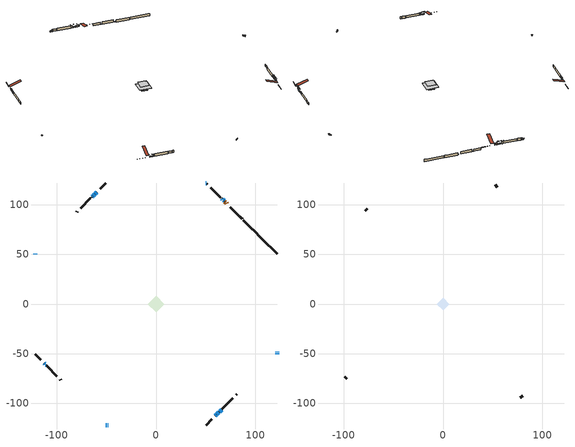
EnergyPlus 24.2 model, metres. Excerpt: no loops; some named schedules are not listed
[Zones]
conditioned space
 floor outside (Floor1 construction): -1.62,0 0,1.62 1.62,0 0,-1.62 z1.42
 floor adiabatic (AdiabaticFloorConstruction): -8.54,0 0,8.54 8.54,0 0,-8.54 z1.42
 floor foundation (Slab1 construction): -4.38,0 0,4.38 4.38,0 0,-4.38 z-1.86
 floor foundation (Slab1 construction 1): -3.55,0 0,3.55 3.55,0 0,-3.55 z-1
 floor foundation (Slab2 construction): -4.15,0 0,4.15 4.15,0 0,-4.15 z-1.86
 floor foundation (Slab2 construction 1): -3.36,0 0,3.36 3.36,0 0,-3.36 z-1
 wall outside (RimJoist1 construction): 50.46,-121.83 56.12,-116.17 / -121.83,-50.46 -116.17,-56.12 / -50.46,121.83 -56.12,116.17 / 80.3,91.99 74.64,97.65 z1.42:1.72
 wall outside (AdiabaticWallConstruction 1): 71.22,101.07 70.52,101.77 / 69.86,102.43 69.16,103.13 z1.42:3.45
 wall outside (AdiabaticWallConstruction): 68.51,103.78 68.06,104.23 / 50.46,121.83 49.84,121.83 / 121.83,-48.62 121.83,-48 z1.42:2.11; 59.54,-112.75 60.73,-111.56 z1.42:3.48; 121.83,-50.46 121.83,-49.55 / -50.46,-121.83 -49.55,-121.83 / 64.05,-108.24 65.98,-106.31 z1.42:2.43; -112.75,-59.54 -111.99,-60.3 / -48.62,-121.83 -48.08,-121.83 / -121.83,50.46 -121.83,49.92 z1.42:2.02; -111.33,-60.96 -111.12,-61.17 z1.42:1.76; 67.41,104.88 66.55,105.74 z1.42:2.34; 61.38,-110.91 63.39,-108.9 z1.42:2.94; -59.54,112.75 -61.18,111.11 z1.42:2.7; -61.83,110.46 -63.09,109.2 z1.42:3.71; -63.75,108.54 -64.29,108 z1.42:2.56
 wall outside (Wall1 construction): 66.64,-105.65 67.08,-105.21 / -110.46,-61.83 -110.03,-62.26 / -64.94,107.35 -65.38,106.91 / 65.89,106.4 65.45,106.84 z1.42:3.86
 wall outside (Wall2 construction): 67.74,-104.55 77.33,-94.96 / -109.37,-62.92 -99.77,-72.52 / -66.04,106.25 -75.64,96.65 / 64.79,107.5 55.2,117.09 z1.42:3.86
 wall outside (Wall5 construction): 80.81,-91.48 81.41,-90.88 / -96.29,-76 -95.69,-76.6 / -79.11,93.18 -79.71,92.58 / 51.72,120.57 51.12,121.17 z1.42:3.86
 wall foundation (FoundationWall1 construction): 107.64,64.65,-1.86 107.64,64.65,0.52 120.41,51.88,0.52 120.41,51.88,0.49 121.83,50.46,0.49 121.83,50.46,-1.86
 wall foundation (FoundationWall1 construction 1): 97.68,74.61,-1.86 97.68,74.61,0.52 106.05,66.24,0.52 106.05,66.24,0.49 106.98,65.31,0.49 106.98,65.31,-1.86
 wall foundation (FoundationWall2 construction): 87.72,84.57,-1 87.72,84.57,1.42 95.65,76.64,1.42 95.65,76.64,-0.9 97.02,75.27,-0.9 97.02,75.27,-1
 wall foundation (FoundationWall2 construction 1): 80.95,91.34,-1 80.95,91.34,1.42 86.16,86.13,1.42 86.16,86.13,-0.9 87.06,85.23,-0.9 87.06,85.23,-1
 window (WindowConstruction): 68.51,103.78 68.07,104.22 z1.42:2.11
 window (WindowConstruction 7): 59.54,-112.75 60.73,-111.56 z1.42:3.48
 window (WindowConstruction 8): 121.83,-50.46 121.83,-49.55 z1.42:2.43
 window (WindowConstruction 9): -50.46,-121.83 -49.55,-121.83 z1.42:2.43
 window (WindowConstruction 10): -112.75,-59.54 -111.99,-60.3 z1.42:2.02
 window (WindowConstruction 11): -48.62,-121.83 -48.09,-121.83 z1.42:2.02
 window (WindowConstruction 12): -121.83,50.46 -121.83,49.93 z1.42:2.02
 window (WindowConstruction 13): -111.33,-60.96 -111.12,-61.17 z1.42:1.75
 window (WindowConstruction 14): 67.41,104.88 66.55,105.74 z1.42:2.33
 window (WindowConstruction 1): 50.46,121.83 49.84,121.83 z1.42:2.11
 window (WindowConstruction 15): 61.38,-110.91 63.39,-108.9 z1.42:2.94
 window (WindowConstruction 2): 121.83,-48.62 121.83,-48 z1.42:2.11
 window (WindowConstruction 3): -59.54,112.75 -61.18,111.11 z1.42:2.7
 window (WindowConstruction 4): -61.83,110.46 -63.09,109.2 z1.42:3.71
 window (WindowConstruction 5): -63.75,108.54 -64.29,108 z1.42:2.56
 window (WindowConstruction 6): 64.05,-108.24 65.98,-106.31 z1.42:2.43
 door (Door): 71.22,101.07 70.52,101.77 z1.42:3.45
 door (Door 1): 69.86,102.43 69.16,103.13 z1.42:3.45
 ceiling adiabatic (AdiabaticFloorConstruction): 0,-8.54 8.54,0 0,8.54 -8.54,0 z1.42
attic - vented
 floor to conditioned space (Floor2 construction Reversed): -6.12,0 0,6.12 6.12,0 0,-6.12 z3.86
 floor to conditioned space (Floor3 construction Reversed): -5.52,0 0,5.52 5.52,0 0,-5.52 z3.86
 wall outside (Wall3 construction): 77.99,-94.3 80.15,-92.14 / -99.11,-73.18 -96.95,-75.34 / -76.29,96 -78.46,93.83 / 54.54,117.75 52.38,119.91 z1.42:3.86
 roof outside (Roof1 construction): 58.89,-113.4,3.86 50.88,-105.4,7.63 48.77,-107.51,7.63 56.78,-115.51,3.86; -113.4,-58.89,3.86 -105.4,-50.88,7.63 -107.51,-48.77,7.63 -115.51,-56.78,3.86; -58.89,113.4,3.86 -50.88,105.4,7.63 -48.77,107.51,7.63 -56.78,115.51,3.86; 71.87,100.42,3.86 63.87,92.41,7.63 65.98,90.3,7.63 73.98,98.31,3.86
shading: 67.92,104.37 68.65,103.64 68.94,103.93 68.21,104.66 z2.31; 60.87,-111.42 59.4,-112.89 59.69,-113.18 61.16,-111.71 z3.68; 121.83,-49.35 121.83,-50.66 122.24,-50.66 122.24,-49.35 z2.63; -49.35,-121.83 -50.66,-121.83 -50.66,-122.24 -49.35,-122.24 z2.63; -111.85,-60.44 -112.89,-59.4 -113.18,-59.69 -112.14,-60.73 z2.22; -47.88,-121.83 -48.82,-121.83 -48.82,-122.24 -47.88,-122.24 z2.22; -121.83,49.72 -121.83,50.66 -122.24,50.66 -122.24,49.72 z2.22; -109.32,-62.97 -113.14,-59.15 -113.43,-59.45 -109.61,-63.26 z4.3; 64.74,107.55 69.21,103.08 69.5,103.37 65.03,107.84 z4.89; 49.64,121.83 50.66,121.83 50.66,122.24 49.64,122.24 z2.31; 65.2,-107.09 59.58,-112.71 59.87,-113 65.49,-107.38 z5.5; 121.83,-47.8 121.83,-48.82 122.24,-48.82 122.24,-47.8 z2.31; -61.32,110.97 -59.4,112.89 -59.69,113.18 -61.61,111.26 z2.9; -63.23,109.06 -61.69,110.6 -61.98,110.89 -63.52,109.35 z3.91; -64.43,107.86 -63.6,108.69 -63.9,108.98 -64.72,108.15 z2.76; 66.13,-106.16 63.91,-108.38 64.2,-108.67 66.42,-106.45 z2.63
[Building]
Building 1: Terrain=Suburbs
[Site:Location]
Saskatoon Intl AP_SK: Latitude {deg}=52.17; Longitude {deg}=-106.7; Time Zone {hr}=-6; Elevation {m}=504; Keep Site Location Information=Yes
[Site:GroundTemperature:Shallow]
-3.29371, -5.9198, -6.13011, -4.88389, 0.118965, 5.09852, 9.41553, 12.1502, 12.3826, 10.1583, 5.95142, 1.12462
[Site:WaterMainsTemperature]
Calculation Method=Schedule; Temperature Schedule=mains temperature schedule
[Material] Roughness=Rough; Thermal Absorptance=0.9
Name | Thickness {m} | Conductivity {W/m-K} | Density {kg/m3} | Specific Heat {J/kg-K} | Solar Absorptance | Visible Absorptance
asphalt or fiberglass shingles | 0.00635 | 0.162714 | 1121.4 | 1465.45 | 0.84 | 0.84
ceiling loosefill ins | 0.254 | 0.0480833 | 16.02 | 1046.75 | 0.7 | 0.7
ceiling loosefill ins 1 | 0.169333 | 0.0480833 | 16.02 | 1046.75 | 0.7 | 0.7
ceiling stud and cavity | 0.1397 | 0.2774 | 65.682 | 1177.47 | 0.7 | 0.7
ceiling stud and cavity 1 | 0.1397 | 0.133116 | 65.682 | 1177.47 | 0.7 | 0.7
concrete 4.0 in. | 0.1016 | 1.803125 | 2242.8 | 837.4 | 0.7 | 0.7
concrete 8.0 in. | 0.2032 | 1.803125 | 2242.8 | 837.4 | 0.7 | 0.7
door material | 0.04445 | 0.0451087 | 512.64 | 1214.23 | 0.7 | 0.7
exterior vertical ins; exterior vertical ins 2 | 0.0727962 | 0.029427 | 32.04 | 1214.23 | 0.7 | 0.7
exterior vertical ins 1; exterior vertical ins 3 | 0.071619 | 0.029427 | 32.04 | 1214.23 | 0.7 | 0.7
floor covering | 0.0127 | 0.0433444 | 54.468 | 1339.84 | 0.6 | 0.6
floor rigid ins; rim joist rigid ins; wall rigid ins | 0.051816 | 0.029427 | 32.04 | 1214.23 | 0.7 | 0.7
floor rigid ins 1; wall rigid ins 1 | 0.512978 | 0.029427 | 32.04 | 1214.23 | 0.7 | 0.7
floor stud and cavity | 0.1397 | 0.0878408 | 92.3553 | 1139.71 | 0.7 | 0.7
floor stud and cavity 1 | 0.1397 | 1.75129 | 37.0049 | 1207.88 | 0.7 | 0.7
furniture material conditioned space 1 | 0.1524 | 0.115458 | 640.8 | 1214.23 | 0.6 | 0.6
gypsum board | 0.0127 | 0.160291 | 801 | 837.4 | 0.6 | 0.6
gypsum board 1 | 0.0127 | 0.160291 | 801 | 837.4 | 0.7 | 0.7
osb sheathing 0.5 in. | 0.0127 | 0.115458 | 512.64 | 1214.23 | 0.7 | 0.7
osb sheathing 0.75 in. | 0.01905 | 0.115458 | 512.64 | 1214.23 | 0.7 | 0.7
osb sheathing 2.0 in. | 0.0508 | 0.115458 | 512.64 | 1214.23 | 0.7 | 0.7
rim joist stud and cavity | 0.0508 | 0.0442091 | 125.044 | 1163.47 | 0.6 | 0.6
slab rigid ins | 0.0108865 | 0.029427 | 32.04 | 1214.23 | 0.7 | 0.7
slab rigid ins 1 | 0.0107772 | 0.029427 | 32.04 | 1214.23 | 0.7 | 0.7
wall stud and cavity | 0.1397 | 0.0723229 | 139.0536 | 1170.24 | 0.7 | 0.7
wall stud and cavity 1 | 0.1397 | 0.250284 | 139.0536 | 1170.24 | 0.7 | 0.7
wall stud and cavity 2 | 0.0889 | 6.1454 | 50.32683 | 1063.81 | 0.6 | 0.6
wall stud and cavity 3 | 0.1397 | 0.0808502 | 139.0536 | 1170.24 | 0.7 | 0.7
wall stud and cavity 4 | 0.0889 | 0.380278 | 52.3479 | 1209.89 | 0.7 | 0.7
wall stud and cavity 5 | 0.0889 | 0.391764 | 83.0341 | 1211.67 | 0.7 | 0.7
wood siding | 0.0254 | 0.102417 | 544.68 | 1172.36 | 0.4 | 0.4
wood siding 1 | 0.00254 | 0.102417 | 544.68 | 1172.36 | 0.4 | 0.4
wood siding 2; wood siding 3; wood siding 4 | 0.0254 | 0.102417 | 544.68 | 1172.36 | 0.7 | 0.7
[WindowMaterial:SimpleGlazingSystem]
Name | U-Factor {W/m2-K} | Solar Heat Gain Coefficient
WindowMaterial | 2.39839 | 0.53
WindowMaterial 1 | 2.2218 | 0.6
WindowMaterial 2 | 2.12868 | 0.63
WindowMaterial 3 | 2.29505 | 0.57
WindowMaterial 4 | 2.28085 | 0.57
WindowMaterial 5 | 2.14117 | 0.62
WindowMaterial 6 | 2.44949 | 0.51
WindowMaterial 7 | 3.24952 | 0.43
WindowMaterial 8 | 2.25814 | 0.58
WindowMaterial 9 | 2.282556 | 0.58
[Construction]
AdiabaticFloorConstruction: floor stud and cavity 1, floor rigid ins 1, osb sheathing 0.75 in., floor covering
AdiabaticWallConstruction: wood siding 3, wall rigid ins 1, wall stud and cavity 4, gypsum board
AdiabaticWallConstruction 1: wood siding 4, wall rigid ins 1, wall stud and cavity 4, gypsum board
Door; Door 1: door material
Floor1 construction: floor stud and cavity, floor rigid ins, osb sheathing 0.75 in., floor covering
Floor2 construction Reversed: gypsum board, ceiling stud and cavity, ceiling loosefill ins
Floor3 construction Reversed: gypsum board, ceiling stud and cavity 1, ceiling loosefill ins 1
FoundationWall1 construction; FoundationWall1 construction 1; FoundationWall2 construction; FoundationWall2 construction 1: concrete 8.0 in., gypsum board 1
furniture construction conditioned space 1: furniture material conditioned space 1
PartitionWallConstruction: gypsum board, wall stud and cavity 5, gypsum board
RimJoist1 construction: wood siding 2, rim joist rigid ins, osb sheathing 2.0 in., rim joist stud and cavity
Roof1 construction: asphalt or fiberglass shingles
Slab1 construction; Slab1 construction 1: slab rigid ins, concrete 4.0 in.
Slab2 construction; Slab2 construction 1: slab rigid ins 1, concrete 4.0 in.
Wall1 construction: wood siding, osb sheathing 0.5 in., wall stud and cavity, gypsum board
Wall2 construction: wood siding, wall rigid ins, osb sheathing 0.5 in., wall stud and cavity 1, gypsum board
Wall3 construction: wood siding 1, wall stud and cavity 2
Wall5 construction: wood siding, osb sheathing 0.5 in., wall stud and cavity 3, gypsum board
WindowConstruction; WindowConstruction 1; WindowConstruction 2: WindowMaterial
WindowConstruction 10; WindowConstruction 11; WindowConstruction 12: WindowMaterial 6
WindowConstruction 13: WindowMaterial 7
WindowConstruction 14: WindowMaterial 8
WindowConstruction 15: WindowMaterial 9
WindowConstruction 3: WindowMaterial 1
WindowConstruction 4: WindowMaterial 2
WindowConstruction 5: WindowMaterial 3
WindowConstruction 6; WindowConstruction 8; WindowConstruction 9: WindowMaterial 4
WindowConstruction 7: WindowMaterial 5
[Zone] Multiplier=1; Part of Total Floor Area=Yes
Name | Volume {m3}
attic - vented | 83.4892
conditioned space | 665.2
[Space]
Name | Zone | Volume {m3}
attic - vented 1 | attic - vented | 83.4892
conditioned space 1 | conditioned space | 665.2
[ZoneInfiltration:EffectiveLeakageArea]
infil attic - vented 1: Zone or Space=attic - vented 1; Schedule=Always On Discrete; Effective Air Leakage Area {cm2}=4659.09; Stack Coefficient=0.000431941; Wind Coefficient=1.40421e-05
[ZoneMixing]
whole house fan mix: Zone or Space=attic - vented; Schedule=Always On Continuous; Design Flow Rate Calculation Method=Flow/Zone; Design Flow Rate {m3/s}=0; Source Zone or Space=conditioned space
[SurfaceProperty:ExposedFoundationPerimeter] Exposed Perimeter Calculation Method=TotalExposedPerimeter
Name | Total Exposed Perimeter {m}
Slab1 | 20.0627
Slab1 1; Slab2 | 13.1603
Slab2 1 | 8.63266
[InternalMass] Zone or ZoneList=conditioned space; Space or SpaceList=conditioned space 1
Name | Construction | Surface Area {m2}
furniture mass conditioned space 1 | furniture construction conditioned space 1 | 108.552
partition wall mass | PartitionWallConstruction | 271.38
[Lights]
interior lighting: Zone or ZoneList or Space or SpaceList=conditioned space 1; Schedule=interior lighting schedule; Design Level Calculation Method=LightingLevel; Lighting Level {W}=343.2; Return Air Fraction=0; Fraction Radiant=0.6; Fraction Visible=0.2; Fraction Replaceable=1
[People]
occupants: Zone or ZoneList or Space or SpaceList=conditioned space 1; Number of People Schedule=occupants schedule; Number of People Calculation Method=People; Number of People=3; Fraction Radiant=0.314171; Sensible Heat Fraction=0.56303; Activity Level Schedule=occupants activity schedule; Carbon Dioxide Generation Rate {m3/s-W}=0; Enable ASHRAE 55 Comfort Warnings=No; Mean Radiant Temperature Calculation Type=EnclosureAveraged
[ElectricEquipment] Zone or ZoneList or Space or SpaceList=conditioned space 1; Design Level Calculation Method=EquipmentLevel
Name | Schedule | Design Level {W} | Fraction Latent | Fraction Radiant | Fraction Lost
clothes dryer | clothes dryer schedule | 140.772 | 0.015 | 0.081 | 0.85
clothes washer | clothes washer schedule | 32.1985 | 0.03 | 0.162 | 0.7
cooking range | cooking range schedule | 215.147 | 0.08 | 0.432 | 0.2
dishwasher | dishwasher schedule | 66.8632 | 0.3 | 0.18 | 0.4
fridge | fridge schedule | 72.9452 | 0 | 0.6 | 0
mech vent house fan | mech vent house fan schedule | 15.3 | 0 | 0 | 1
mech vent house fan cfis | mech vent house fan cfis schedule | 0 | 0 | 0 | 0
misc plug loads | misc plug loads schedule | 494.7 | 0.045 | 0.513 | 0.1
whole house fan | Always On Discrete | 0 | 0 | 0 | 1
[OtherEquipment] Zone or ZoneList or Space or SpaceList=conditioned space 1; Design Level Calculation Method=EquipmentLevel
Name | Fuel Type | Schedule | Design Level {W} | Fraction Latent | Fraction Radiant | Fraction Lost
clothes dryer 1 | Electricity | clothes dryer schedule | 0 | 0.015 | 0.081 | 0.85
cooking range 1 | Electricity | cooking range schedule | 0 | 0.08 | 0.432 | 0.2
general water use latent | None | general water use schedule | 62.594 | 1 | 0 | 0
general water use sensible | None | general water use schedule | -61.6891 | 0 | 0.6 | 0
mech vent house fan latent load | None | Always On Discrete | 0 | 1 | 0 | 0
mech vent house fan sensible load | None | Always On Discrete | 0 | 0 | 0 | 0
water heater energy adjustment1 | NaturalGas | Always On Discrete | 0.01 | 0 | 0 | 1
[ZoneInfiltration:DesignFlowRate] Zone or ZoneList or Space or SpaceList=conditioned space 1; Schedule=Always On Discrete; Design Flow Rate Calculation Method=Flow/Zone; Design Flow Rate {m3/s}=0
infil flow; natural vent flow; whole house fan flow
[Foundation:Kiva] Initial Indoor Air Temperature {C}=21; Wall Depth Below Slab {m}=0.2032; Custom Block X Position 1 {m}=0.2159; Custom Block Z Position 1 {m}=0
Name | Wall Height Above Grade {m} | Custom Block Material Name 1 | Custom Block Depth 1 {m}
Foundation Kiva 1 | 0.519989 | exterior vertical ins | 2.38
Foundation Kiva 2 | 1.42 | exterior vertical ins 1 | 2.41999
Foundation Kiva 3 | 0.519989 | exterior vertical ins 2 | 2.38
Foundation Kiva 4 | 1.42 | exterior vertical ins 3 | 2.41999
[Foundation:Kiva:Settings]
Soil Conductivity {W/m-K}=0.849921; Soil Density {kg/m3}=1842.3; Soil Specific Heat {J/kg-K}=418.7; Ground Solar Absorptivity=0.9; Ground Thermal Absorptivity=0.9; Ground Surface Roughness {m}=0.03; Far-Field Width {m}=40; Deep-Ground Boundary Condition=ZeroFlux; Deep-Ground Depth {m}=40; Minimum Cell Dimension {m}=0.2; Maximum Cell Growth Coefficient=3; Simulation Timestep=Timestep
[Exterior:Lights]
exterior lighting: Schedule=exterior lighting schedule; Design Level {W}=75.6
[Schedule:Constant]
Name | Hourly Value
Always On Continuous; mech vent house fan schedule; mech vent house fan cfis schedule; Always On Discrete | 1
occupants activity schedule | 117.228
fridge schedule | 0
[Schedule:Week:Daily]
interior lighting schedule Week Rule - Jan1-Jan27: interior lighting schedule day, interior lighting schedule day, interior lighting schedule day, interior lighting schedule day, interior lighting schedule day, interior lighting schedule day, interior lighting schedule day, interior lighting schedule default day, interior lighting schedule default day, interior lighting schedule default day, interior lighting schedule default day, interior lighting schedule default day
interior lighting schedule Week Rule - Jan28-Feb3: interior lighting schedule day, interior lighting schedule day, interior lighting schedule day, interior lighting schedule day, interior lighting schedule day 1, interior lighting schedule day 1, interior lighting schedule day 1, interior lighting schedule default day, interior lighting schedule default day, interior lighting schedule default day, interior lighting schedule default day, interior lighting schedule default day
interior lighting schedule Week Rule - Feb4-Feb24: interior lighting schedule day 1, interior lighting schedule day 1, interior lighting schedule day 1, interior lighting schedule day 1, interior lighting schedule day 1, interior lighting schedule day 1, interior lighting schedule day 1, interior lighting schedule default day, interior lighting schedule default day, interior lighting schedule default day, interior lighting schedule default day, interior lighting schedule default day
interior lighting schedule Week Rule - Feb25-Mar3: interior lighting schedule day 1, interior lighting schedule day 1, interior lighting schedule day 1, interior lighting schedule day 1, interior lighting schedule day 2, interior lighting schedule day 2, interior lighting schedule day 2, interior lighting schedule default day, interior lighting schedule default day, interior lighting schedule default day, interior lighting schedule default day, interior lighting schedule default day
interior lighting schedule Week Rule - Mar4-Mar31: interior lighting schedule day 2, interior lighting schedule day 2, interior lighting schedule day 2, interior lighting schedule day 2, interior lighting schedule day 2, interior lighting schedule day 2, interior lighting schedule day 2, interior lighting schedule default day, interior lighting schedule default day, interior lighting schedule default day, interior lighting schedule default day, interior lighting schedule default day
interior lighting schedule Week Rule - Apr1-Apr28: interior lighting schedule day 3, interior lighting schedule day 3, interior lighting schedule day 3, interior lighting schedule day 3, interior lighting schedule day 3, interior lighting schedule day 3, interior lighting schedule day 3, interior lighting schedule default day, interior lighting schedule default day, interior lighting schedule default day, interior lighting schedule default day, interior lighting schedule default day
interior lighting schedule Week Rule - Apr29-May5: interior lighting schedule day 3, interior lighting schedule day 3, interior lighting schedule day 4, interior lighting schedule day 4, interior lighting schedule day 4, interior lighting schedule day 4, interior lighting schedule day 4, interior lighting schedule default day, interior lighting schedule default day, interior lighting schedule default day, interior lighting schedule default day, interior lighting schedule default day
interior lighting schedule Week Rule - May6-May26: interior lighting schedule day 4, interior lighting schedule day 4, interior lighting schedule day 4, interior lighting schedule day 4, interior lighting schedule day 4, interior lighting schedule day 4, interior lighting schedule day 4, interior lighting schedule default day, interior lighting schedule default day, interior lighting schedule default day, interior lighting schedule default day, interior lighting schedule default day
interior lighting schedule Week Rule - May27-Jun2: interior lighting schedule day 4, interior lighting schedule day 4, interior lighting schedule day 4, interior lighting schedule day 4, interior lighting schedule day 4, interior lighting schedule day 5, interior lighting schedule day 5, interior lighting schedule default day, interior lighting schedule default day, interior lighting schedule default day, interior lighting schedule default day, interior lighting schedule default day
interior lighting schedule Week Rule - Jun3-Jun30: interior lighting schedule day 5, interior lighting schedule day 5, interior lighting schedule day 5, interior lighting schedule day 5, interior lighting schedule day 5, interior lighting schedule day 5, interior lighting schedule day 5, interior lighting schedule default day, interior lighting schedule default day, interior lighting schedule default day, interior lighting schedule default day, interior lighting schedule default day
interior lighting schedule Week Rule - Jul1-Jul28: interior lighting schedule day 6, interior lighting schedule day 6, interior lighting schedule day 6, interior lighting schedule day 6, interior lighting schedule day 6, interior lighting schedule day 6, interior lighting schedule day 6, interior lighting schedule default day, interior lighting schedule default day, interior lighting schedule default day, interior lighting schedule default day, interior lighting schedule default day
interior lighting schedule Week Rule - Jul29-Aug4: interior lighting schedule day 6, interior lighting schedule day 6, interior lighting schedule day 6, interior lighting schedule day 7, interior lighting schedule day 7, interior lighting schedule day 7, interior lighting schedule day 7, interior lighting schedule default day, interior lighting schedule default day, interior lighting schedule default day, interior lighting schedule default day, interior lighting schedule default day
interior lighting schedule Week Rule - Aug5-Aug25: interior lighting schedule day 7, interior lighting schedule day 7, interior lighting schedule day 7, interior lighting schedule day 7, interior lighting schedule day 7, interior lighting schedule day 7, interior lighting schedule day 7, interior lighting schedule default day, interior lighting schedule default day, interior lighting schedule default day, interior lighting schedule default day, interior lighting schedule default day
interior lighting schedule Week Rule - Aug26-Sep1: interior lighting schedule day 7, interior lighting schedule day 7, interior lighting schedule day 7, interior lighting schedule day 7, interior lighting schedule day 7, interior lighting schedule day 7, interior lighting schedule day 8, interior lighting schedule default day, interior lighting schedule default day, interior lighting schedule default day, interior lighting schedule default day, interior lighting schedule default day
interior lighting schedule Week Rule - Sep2-Sep29: interior lighting schedule day 8, interior lighting schedule day 8, interior lighting schedule day 8, interior lighting schedule day 8, interior lighting schedule day 8, interior lighting schedule day 8, interior lighting schedule day 8, interior lighting schedule default day, interior lighting schedule default day, interior lighting schedule default day, interior lighting schedule default day, interior lighting schedule default day
interior lighting schedule Week Rule - Sep30-Oct6: interior lighting schedule day 8, interior lighting schedule day 9, interior lighting schedule day 9, interior lighting schedule day 9, interior lighting schedule day 9, interior lighting schedule day 9, interior lighting schedule day 9, interior lighting schedule default day, interior lighting schedule default day, interior lighting schedule default day, interior lighting schedule default day, interior lighting schedule default day
interior lighting schedule Week Rule - Oct7-Oct27: interior lighting schedule day 9, interior lighting schedule day 9, interior lighting schedule day 9, interior lighting schedule day 9, interior lighting schedule day 9, interior lighting schedule day 9, interior lighting schedule day 9, interior lighting schedule default day, interior lighting schedule default day, interior lighting schedule default day, interior lighting schedule default day, interior lighting schedule default day
interior lighting schedule Week Rule - Oct28-Nov3: interior lighting schedule day 9, interior lighting schedule day 9, interior lighting schedule day 9, interior lighting schedule day 9, interior lighting schedule day 10, interior lighting schedule day 10, interior lighting schedule day 10, interior lighting schedule default day, interior lighting schedule default day, interior lighting schedule default day, interior lighting schedule default day, interior lighting schedule default day
interior lighting schedule Week Rule - Nov4-Nov24: interior lighting schedule day 10, interior lighting schedule day 10, interior lighting schedule day 10, interior lighting schedule day 10, interior lighting schedule day 10, interior lighting schedule day 10, interior lighting schedule day 10, interior lighting schedule default day, interior lighting schedule default day, interior lighting schedule default day, interior lighting schedule default day, interior lighting schedule default day
interior lighting schedule Week Rule - Nov25-Dec1: interior lighting schedule day 10, interior lighting schedule day 10, interior lighting schedule day 10, interior lighting schedule day 10, interior lighting schedule day 10, interior lighting schedule day 10, interior lighting schedule day 11, interior lighting schedule default day, interior lighting schedule default day, interior lighting schedule default day, interior lighting schedule default day, interior lighting schedule default day
interior lighting schedule Week Rule - Dec2-Dec31: interior lighting schedule day 11, interior lighting schedule day 11, interior lighting schedule day 11, interior lighting schedule day 11, interior lighting schedule day 11, interior lighting schedule day 11, interior lighting schedule day 11, interior lighting schedule default day, interior lighting schedule default day, interior lighting schedule default day, interior lighting schedule default day, interior lighting schedule default day
occupants schedule Week Rule - Jan1-Dec31: occupants schedule day, occupants schedule day, occupants schedule day, occupants schedule day, occupants schedule day, occupants schedule day, occupants schedule day, occupants schedule default day, occupants schedule default day, occupants schedule default day, occupants schedule default day, occupants schedule default day
clothes dryer schedule Week Rule - Jan1-Dec31: clothes dryer schedule day, clothes dryer schedule day, clothes dryer schedule day, clothes dryer schedule day, clothes dryer schedule day, clothes dryer schedule day, clothes dryer schedule day, clothes dryer schedule default day, clothes dryer schedule default day, clothes dryer schedule default day, clothes dryer schedule default day, clothes dryer schedule default day
clothes washer schedule Week Rule - Jan1-Dec31: clothes washer schedule day, clothes washer schedule day, clothes washer schedule day, clothes washer schedule day, clothes washer schedule day, clothes washer schedule day, clothes washer schedule day, clothes washer schedule default day, clothes washer schedule default day, clothes washer schedule default day, clothes washer schedule default day, clothes washer schedule default day
cooking range schedule Week Rule - Jan1-Dec31: cooking range schedule day, cooking range schedule day, cooking range schedule day, cooking range schedule day, cooking range schedule day, cooking range schedule day, cooking range schedule day, cooking range schedule default day, cooking range schedule default day, cooking range schedule default day, cooking range schedule default day, cooking range schedule default day
dishwasher schedule Week Rule - Jan1-Dec31: dishwasher schedule day, dishwasher schedule day, dishwasher schedule day, dishwasher schedule day, dishwasher schedule day, dishwasher schedule day, dishwasher schedule day, dishwasher schedule default day, dishwasher schedule default day, dishwasher schedule default day, dishwasher schedule default day, dishwasher schedule default day
misc plug loads schedule Week Rule - Jan1-Dec31: misc plug loads schedule day, misc plug loads schedule day, misc plug loads schedule day, misc plug loads schedule day, misc plug loads schedule day, misc plug loads schedule day, misc plug loads schedule day, misc plug loads schedule default day, misc plug loads schedule default day, misc plug loads schedule default day, misc plug loads schedule default day, misc plug loads schedule default day
general water use schedule Week Rule - Jan1-Dec31: general water use schedule day, general water use schedule day, general water use schedule day, general water use schedule day, general water use schedule day, general water use schedule day, general water use schedule day, general water use schedule default day, general water use schedule default day, general water use schedule default day, general water use schedule default day, general water use schedule default day
exterior lighting schedule Week Rule - Jan1-Jan27: exterior lighting schedule day, exterior lighting schedule day, exterior lighting schedule day, exterior lighting schedule day, exterior lighting schedule day, exterior lighting schedule day, exterior lighting schedule day, exterior lighting schedule default day, exterior lighting schedule default day, exterior lighting schedule default day, exterior lighting schedule default day, exterior lighting schedule default day
exterior lighting schedule Week Rule - Jan28-Feb3: exterior lighting schedule day, exterior lighting schedule day, exterior lighting schedule day, exterior lighting schedule day, exterior lighting schedule day 1, exterior lighting schedule day 1, exterior lighting schedule day 1, exterior lighting schedule default day, exterior lighting schedule default day, exterior lighting schedule default day, exterior lighting schedule default day, exterior lighting schedule default day
exterior lighting schedule Week Rule - Feb4-Feb24: exterior lighting schedule day 1, exterior lighting schedule day 1, exterior lighting schedule day 1, exterior lighting schedule day 1, exterior lighting schedule day 1, exterior lighting schedule day 1, exterior lighting schedule day 1, exterior lighting schedule default day, exterior lighting schedule default day, exterior lighting schedule default day, exterior lighting schedule default day, exterior lighting schedule default day
exterior lighting schedule Week Rule - Feb25-Mar3: exterior lighting schedule day 1, exterior lighting schedule day 1, exterior lighting schedule day 1, exterior lighting schedule day 1, exterior lighting schedule day 2, exterior lighting schedule day 2, exterior lighting schedule day 2, exterior lighting schedule default day, exterior lighting schedule default day, exterior lighting schedule default day, exterior lighting schedule default day, exterior lighting schedule default day
exterior lighting schedule Week Rule - Mar4-Mar31: exterior lighting schedule day 2, exterior lighting schedule day 2, exterior lighting schedule day 2, exterior lighting schedule day 2, exterior lighting schedule day 2, exterior lighting schedule day 2, exterior lighting schedule day 2, exterior lighting schedule default day, exterior lighting schedule default day, exterior lighting schedule default day, exterior lighting schedule default day, exterior lighting schedule default day
exterior lighting schedule Week Rule - Apr1-Apr28: exterior lighting schedule day 3, exterior lighting schedule day 3, exterior lighting schedule day 3, exterior lighting schedule day 3, exterior lighting schedule day 3, exterior lighting schedule day 3, exterior lighting schedule day 3, exterior lighting schedule default day, exterior lighting schedule default day, exterior lighting schedule default day, exterior lighting schedule default day, exterior lighting schedule default day
exterior lighting schedule Week Rule - Apr29-May5: exterior lighting schedule day 3, exterior lighting schedule day 3, exterior lighting schedule day 4, exterior lighting schedule day 4, exterior lighting schedule day 4, exterior lighting schedule day 4, exterior lighting schedule day 4, exterior lighting schedule default day, exterior lighting schedule default day, exterior lighting schedule default day, exterior lighting schedule default day, exterior lighting schedule default day
exterior lighting schedule Week Rule - May6-May26: exterior lighting schedule day 4, exterior lighting schedule day 4, exterior lighting schedule day 4, exterior lighting schedule day 4, exterior lighting schedule day 4, exterior lighting schedule day 4, exterior lighting schedule day 4, exterior lighting schedule default day, exterior lighting schedule default day, exterior lighting schedule default day, exterior lighting schedule default day, exterior lighting schedule default day
exterior lighting schedule Week Rule - May27-Jun2: exterior lighting schedule day 4, exterior lighting schedule day 4, exterior lighting schedule day 4, exterior lighting schedule day 4, exterior lighting schedule day 4, exterior lighting schedule day 5, exterior lighting schedule day 5, exterior lighting schedule default day, exterior lighting schedule default day, exterior lighting schedule default day, exterior lighting schedule default day, exterior lighting schedule default day
exterior lighting schedule Week Rule - Jun3-Jun30: exterior lighting schedule day 5, exterior lighting schedule day 5, exterior lighting schedule day 5, exterior lighting schedule day 5, exterior lighting schedule day 5, exterior lighting schedule day 5, exterior lighting schedule day 5, exterior lighting schedule default day, exterior lighting schedule default day, exterior lighting schedule default day, exterior lighting schedule default day, exterior lighting schedule default day
exterior lighting schedule Week Rule - Jul1-Jul28: exterior lighting schedule day 6, exterior lighting schedule day 6, exterior lighting schedule day 6, exterior lighting schedule day 6, exterior lighting schedule day 6, exterior lighting schedule day 6, exterior lighting schedule day 6, exterior lighting schedule default day, exterior lighting schedule default day, exterior lighting schedule default day, exterior lighting schedule default day, exterior lighting schedule default day
exterior lighting schedule Week Rule - Jul29-Aug4: exterior lighting schedule day 6, exterior lighting schedule day 6, exterior lighting schedule day 6, exterior lighting schedule day 7, exterior lighting schedule day 7, exterior lighting schedule day 7, exterior lighting schedule day 7, exterior lighting schedule default day, exterior lighting schedule default day, exterior lighting schedule default day, exterior lighting schedule default day, exterior lighting schedule default day
[Schedule:Year]
interior lighting schedule: interior lighting schedule Week Rule - Jan1-Jan27, 1, 1, 1, 27, interior lighting schedule Week Rule - Jan28-Feb3, 1, 28, 2, 3, interior lighting schedule Week Rule - Feb4-Feb24, 2, 4, 2, 24, interior lighting schedule Week Rule - Feb25-Mar3, 2, 25, 3, 3, interior lighting schedule Week Rule - Mar4-Mar31, 3, 4, 3, 31, interior lighting schedule Week Rule - Apr1-Apr28, 4, 1, 4, 28, interior lighting schedule Week Rule - Apr29-May5, 4, 29, 5, 5, interior lighting schedule Week Rule - May6-May26, 5, 6, 5, 26, interior lighting schedule Week Rule - May27-Jun2, 5, 27, 6, 2, interior lighting schedule Week Rule - Jun3-Jun30, 6, 3, 6, 30, interior lighting schedule Week Rule - Jul1-Jul28, 7, 1, 7, 28, interior lighting schedule Week Rule - Jul29-Aug4, 7, 29, 8, 4, interior lighting schedule Week Rule - Aug5-Aug25, 8, 5, 8, 25, interior lighting schedule Week Rule - Aug26-Sep1, 8, 26, 9, 1, interior lighting schedule Week Rule - Sep2-Sep29, 9, 2, 9, 29, interior lighting schedule Week Rule - Sep30-Oct6, 9, 30, 10, 6, interior lighting schedule Week Rule - Oct7-Oct27, 10, 7, 10, 27, interior lighting schedule Week Rule - Oct28-Nov3, 10, 28, 11, 3, interior lighting schedule Week Rule - Nov4-Nov24, 11, 4, 11, 24, interior lighting schedule Week Rule - Nov25-Dec1, 11, 25, 12, 1, interior lighting schedule Week Rule - Dec2-Dec31, 12, 2, 12, 31
occupants schedule: occupants schedule Week Rule - Jan1-Dec31, 1, 1, 12, 31
clothes dryer schedule: clothes dryer schedule Week Rule - Jan1-Dec31, 1, 1, 12, 31
clothes washer schedule: clothes washer schedule Week Rule - Jan1-Dec31, 1, 1, 12, 31
cooking range schedule: cooking range schedule Week Rule - Jan1-Dec31, 1, 1, 12, 31
dishwasher schedule: dishwasher schedule Week Rule - Jan1-Dec31, 1, 1, 12, 31
misc plug loads schedule: misc plug loads schedule Week Rule - Jan1-Dec31, 1, 1, 12, 31
general water use schedule: general water use schedule Week Rule - Jan1-Dec31, 1, 1, 12, 31
exterior lighting schedule: exterior lighting schedule Week Rule - Jan1-Jan27, 1, 1, 1, 27, exterior lighting schedule Week Rule - Jan28-Feb3, 1, 28, 2, 3, exterior lighting schedule Week Rule - Feb4-Feb24, 2, 4, 2, 24, exterior lighting schedule Week Rule - Feb25-Mar3, 2, 25, 3, 3, exterior lighting schedule Week Rule - Mar4-Mar31, 3, 4, 3, 31, exterior lighting schedule Week Rule - Apr1-Apr28, 4, 1, 4, 28, exterior lighting schedule Week Rule - Apr29-May5, 4, 29, 5, 5, exterior lighting schedule Week Rule - May6-May26, 5, 6, 5, 26, exterior lighting schedule Week Rule - May27-Jun2, 5, 27, 6, 2, exterior lighting schedule Week Rule - Jun3-Jun30, 6, 3, 6, 30, exterior lighting schedule Week Rule - Jul1-Jul28, 7, 1, 7, 28, exterior lighting schedule Week Rule - Jul29-Aug4, 7, 29, 8, 4, exterior lighting schedule Week Rule - Aug5-Aug25, 8, 5, 8, 25, exterior lighting schedule Week Rule - Aug26-Sep1, 8, 26, 9, 1, exterior lighting schedule Week Rule - Sep2-Sep29, 9, 2, 9, 29, exterior lighting schedule Week Rule - Sep30-Oct6, 9, 30, 10, 6, exterior lighting schedule Week Rule - Oct7-Oct27, 10, 7, 10, 27, exterior lighting schedule Week Rule - Oct28-Nov3, 10, 28, 11, 3, exterior lighting schedule Week Rule - Nov4-Nov24, 11, 4, 11, 24, exterior lighting schedule Week Rule - Nov25-Dec1, 11, 25, 12, 1, exterior lighting schedule Week Rule - Dec2-Dec31, 12, 2, 12, 31
[Schedule:Compact]
mains temperature schedule: Through: 01/01, For: AllDays, Until: 24:00, 3.00833, Through: 01/02, For: AllDays, Until: 24:00, 2.92833, Through: 01/03, For: AllDays, Until: 24:00, 2.84889, Through: 01/04, For: AllDays, Until: 24:00, 2.77111, Through: 01/05, For: AllDays, Until: 24:00, 2.69389, Through: 01/06, For: AllDays, Until: 24:00, 2.61778, Through: 01/07, For: AllDays, Until: 24:00, 2.54333, Through: 01/08, For: AllDays, Until: 24:00, 2.46944, Through: 01/09, For: AllDays, Until: 24:00, 2.39667, Through: 01/10, For: AllDays, Until: 24:00, 2.32556, Through: 01/11, For: AllDays, Until: 24:00, 2.255, Through: 01/12, For: AllDays, Until: 24:00, 2.18611, Through: 01/13, For: AllDays, Until: 24:00, 2.11833, Through: 01/14, For: AllDays, Until: 24:00, 2.05167, Through: 01/15, For: AllDays, Until: 24:00, 1.98611, Through: 01/16, For: AllDays, Until: 24:00, 1.92222, Through: 01/17, For: AllDays, Until: 24:00, 1.85944, Through: 01/18, For: AllDays, Until: 24:00, 1.79778, Through: 01/19, For: AllDays, Until: 24:00, 1.73778, Through: 01/20, For: AllDays, Until: 24:00, 1.67889, Through: 01/21, For: AllDays, Until: 24:00, 1.62167, Through: 01/22, For: AllDays, Until: 24:00, 1.56556, Through: 01/23, For: AllDays, Until: 24:00, 1.51056, Through: 01/24, For: AllDays, Until: 24:00, 1.45778, Through: 01/25, For: AllDays, Until: 24:00, 1.40556, Through: 01/26, For: AllDays, Until: 24:00, 1.35556, Through: 01/27, For: AllDays, Until: 24:00, 1.30667, Through: 01/28, For: AllDays, Until: 24:00, 1.25944, Through: 01/29, For: AllDays, Until: 24:00, 1.21333, Through: 01/30, For: AllDays, Until: 24:00, 1.16889, Through: 01/31, For: AllDays, Until: 24:00, 1.12611, Through: 02/01, For: AllDays, Until: 24:00, 1.085, Through: 02/02, For: AllDays, Until: 24:00, 1.045, Through: 02/03, For: AllDays, Until: 24:00, 1.00667, Through: 02/04, For: AllDays, Until: 24:00, 0.97, Through: 02/05, For: AllDays, Until: 24:00, 0.935, Through: 02/06, For: AllDays, Until: 24:00, 0.901667, Through: 02/07, For: AllDays, Until: 24:00, 0.869444, Through: 02/08, For: AllDays, Until: 24:00, 0.839444, Through: 02/09, For: AllDays, Until: 24:00, 0.810556, Through: 02/10, For: AllDays, Until: 24:00, 0.783889, Through: 02/11, For: AllDays, Until: 24:00, 0.758333, Through: 02/12, For: AllDays, Until: 24:00, 0.734444, Through: 02/13, For: AllDays, Until: 24:00, 0.712222, Through: 02/14, For: AllDays, Until: 24:00, 0.692222, Through: 02/15, For: AllDays, Until: 24:00, 0.673333, Through: 02/16, For: AllDays, Until: 24:00, 0.656111, Through: 02/17, For: AllDays, Until: 24:00, 0.640556, Through: 02/18, For: AllDays, Until: 24:00, 0.626667, Through: 02/19, For: AllDays, Until: 24:00, 0.614444, Through: 02/20, For: AllDays, Until: 24:00, 0.604444, Through: 02/21, For: AllDays, Until: 24:00, 0.595556, Through: 02/22, For: AllDays, Until: 24:00, 0.588333, Through: 02/23, For: AllDays, Until: 24:00, 0.583333, Through: 02/24, For: AllDays, Until: 24:00, 0.579444, Through: 02/25, For: AllDays, Until: 24:00, 0.577778, Through: 02/26, For: AllDays, Until: 24:00, 0.577222, Through: 02/27, For: AllDays, Until: 24:00, 0.578889, Through: 02/28, For: AllDays, Until: 24:00, 0.581667, Through: 03/01, For: AllDays, Until: 24:00, 0.586667, Through: 03/02, For: AllDays, Until: 24:00, 0.593333, Through: 03/03, For: AllDays, Until: 24:00, 0.601111, Through: 03/04, For: AllDays, Until: 24:00, 0.611111, Through: 03/05, For: AllDays, Until: 24:00, 0.622778, Through: 03/06, For: AllDays, Until: 24:00, 0.636111, Through: 03/07, For: AllDays, Until: 24:00, 0.651111, Through: 03/08, For: AllDays, Until: 24:00, 0.667778, Through: 03/09, For: AllDays, Until: 24:00, 0.686111, Through: 03/10, For: AllDays, Until: 24:00, 0.705556, Through: 03/11, For: AllDays, Until: 24:00, 0.727222, Through: 03/12, For: AllDays, Until: 24:00, 0.750556, Through: 03/13, For: AllDays, Until: 24:00, 0.775556, Through: 03/14, For: AllDays, Until: 24:00, 0.802222, Through: 03/15, For: AllDays, Until: 24:00, 0.83, Through: 03/16, For: AllDays, Until: 24:00, 0.86, Through: 03/17, For: AllDays, Until: 24:00, 0.891111, Through: 03/18, For: AllDays, Until: 24:00, 0.924444, Through: 03/19, For: AllDays, Until: 24:00, 0.958889, Through: 03/20, For: AllDays, Until: 24:00, 0.995, Through: 03/21, For: AllDays, Until: 24:00, 1.03278, Through: 03/22, For: AllDays, Until: 24:00, 1.07222, Through: 03/23, For: AllDays, Until: 24:00, 1.11278, Through: 03/24, For: AllDays, Until: 24:00, 1.15556, Through: 03/25, For: AllDays, Until: 24:00, 1.19944, Through: 03/26, For: AllDays, Until: 24:00, 1.24444, Through: 03/27, For: AllDays, Until: 24:00, 1.29167, Through: 03/28, For: AllDays, Until: 24:00, 1.34, Through: 03/29, For: AllDays, Until: 24:00, 1.39, Through: 03/30, For: AllDays, Until: 24:00, 1.44111, Through: 03/31, For: AllDays, Until: 24:00, 1.49389, Through: 04/01, For: AllDays, Until: 24:00, 1.54833, Through: 04/02, For: AllDays, Until: 24:00, 1.60389, Through: 04/03, For: AllDays, Until: 24:00, 1.66056, Through: 04/04, For: AllDays, Until: 24:00, 1.71889, Through: 04/05, For: AllDays, Until: 24:00, 1.77889, Through: 04/06, For: AllDays, Until: 24:00, 1.84, Through: 04/07, For: AllDays, Until: 24:00, 1.90222, Through: 04/08, For: AllDays, Until: 24:00, 1.96556, Through: 04/09, For: AllDays, Until: 24:00, 2.03056, Through: 04/10, For: AllDays, Until: 24:00, 2.09722, Through: 04/11, For: AllDays, Until: 24:00, 2.16444, Through: 04/12, For: AllDays, Until: 24:00, 2.23333, Through: 04/13, For: AllDays, Until: 24:00, 2.30278, Through: 04/14, For: AllDays, Until: 24:00, 2.37389, Through: 04/15, For: AllDays, Until: 24:00, 2.44611, Through: 04/16, For: AllDays, Until: 24:00, 2.52, Through: 04/17, For: AllDays, Until: 24:00, 2.59444, Through: 04/18, For: AllDays, Until: 24:00, 2.67, Through: 04/19, For: AllDays, Until: 24:00, 2.74667, Through: 04/20, For: AllDays, Until: 24:00, 2.82444, Through: 04/21, For: AllDays, Until: 24:00, 2.90278, Through: 04/22, For: AllDays, Until: 24:00, 2.98278, Through: 04/23, For: AllDays, Until: 24:00, 3.06333, Through: 04/24, For: AllDays, Until: 24:00, 3.145, Through: 04/25, For: AllDays, Until: 24:00, 3.22778, Through: 04/26, For: AllDays, Until: 24:00, 3.31167, Through: 04/27, For: AllDays, Until: 24:00, 3.39611, Through: 04/28, For: AllDays, Until: 24:00, 3.48111, Through: 04/29, For: AllDays, Until: 24:00, 3.56722, Through: 04/30, For: AllDays, Until: 24:00, 3.65444, Through: 05/01, For: AllDays, Until: 24:00, 3.74222, Through: 05/02, For: AllDays, Until: 24:00, 3.83056, Through: 05/03, For: AllDays, Until: 24:00, 3.92, Through: 05/04, For: AllDays, Until: 24:00, 4.00944, Through: 05/05, For: AllDays, Until: 24:00, 4.1, Through: 05/06, For: AllDays, Until: 24:00, 4.19167, Through: 05/07, For: AllDays, Until: 24:00, 4.28333, Through: 05/08, For: AllDays, Until: 24:00, 4.37611, Through: 05/09, For: AllDays, Until: 24:00, 4.46889, Through: 05/10, For: AllDays, Until: 24:00, 4.56278, Through: 05/11, For: AllDays, Until: 24:00, 4.65667, Through: 05/12, For: AllDays, Until: 24:00, 4.75111, Through: 05/13, For: AllDays, Until: 24:00, 4.84611, Through: 05/14, For: AllDays, Until: 24:00, 4.94167, Through: 05/15, For: AllDays, Until: 24:00, 5.03778, Through: 05/16, For: AllDays, Until: 24:00, 5.13389, Through: 05/17, For: AllDays, Until: 24:00, 5.23056, Through: 05/18, For: AllDays, Until: 24:00, 5.32722, Through: 05/19, For: AllDays, Until: 24:00, 5.42444, Through: 05/20, For: AllDays, Until: 24:00, 5.52222, Through: 05/21, For: AllDays, Until: 24:00, 5.62, Through: 05/22, For: AllDays, Until: 24:00, 5.71778, Through: 05/23, For: AllDays, Until: 24:00, 5.81556, Through: 05/24, For: AllDays, Until: 24:00, 5.91389, Through: 05/25, For: AllDays, Until: 24:00, 6.01222, Through: 05/26, For: AllDays, Until: 24:00, 6.11056, Through: 05/27, For: AllDays, Until: 24:00, 6.20944, Through: 05/28, For: AllDays, Until: 24:00, 6.30778, Through: 05/29, For: AllDays, Until: 24:00, 6.40611, Through: 05/30, For: AllDays, Until: 24:00, 6.50444, Through: 05/31, For: AllDays, Until: 24:00, 6.60333, Through: 06/01, For: AllDays, Until: 24:00, 6.70167, Through: 06/02, For: AllDays, Until: 24:00, 6.79944, Through: 06/03, For: AllDays, Until: 24:00, 6.89778, Through: 06/04, For: AllDays, Until: 24:00, 6.99556, Through: 06/05, For: AllDays, Until: 24:00, 7.09333, Through: 06/06, For: AllDays, Until: 24:00, 7.19056, Through: 06/07, For: AllDays, Until: 24:00, 7.28778, Through: 06/08, For: AllDays, Until: 24:00, 7.385, Through: 06/09, For: AllDays, Until: 24:00, 7.48111, Through: 06/10, For: AllDays, Until: 24:00, 7.57778, Through: 06/11, For: AllDays, Until: 24:00, 7.67333, Through: 06/12, For: AllDays, Until: 24:00, 7.76889, Through: 06/13, For: AllDays, Until: 24:00, 7.86389, Through: 06/14, For: AllDays, Until: 24:00, 7.95833, Through: 06/15, For: AllDays, Until: 24:00, 8.05222, Through: 06/16, For: AllDays, Until: 24:00, 8.14611, Through: 06/17, For: AllDays, Until: 24:00, 8.23889, Through: 06/18, For: AllDays, Until: 24:00, 8.33111, Through: 06/19, For: AllDays, Until: 24:00, 8.42278, Through: 06/20, For: AllDays, Until: 24:00, 8.51444, Through: 06/21, For: AllDays, Until: 24:00, 8.605, Through: 06/22, For: AllDays, Until: 24:00, 8.69444, Through: 06/23, For: AllDays, Until: 24:00, 8.78389, Through: 06/24, For: AllDays, Until: 24:00, 8.87222, Through: 06/25, For: AllDays, Until: 24:00, 8.95944, Through: 06/26, For: AllDays, Until: 24:00, 9.04667, Through: 06/27, For: AllDays, Until: 24:00, 9.13278, Through: 06/28, For: AllDays, Until: 24:00, 9.21778, Through: 06/29, For: AllDays, Until: 24:00, 9.30222, Through: 06/30, For: AllDays, Until: 24:00, 9.38556, Through: 07/01, For: AllDays, Until: 24:00, 9.46833, Through: 07/02, For: AllDays, Until: 24:00, 9.54944, Through: 07/03, For: AllDays, Until: 24:00, 9.63056, Through: 07/04, For: AllDays, Until: 24:00, 9.71, Through: 07/05, For: AllDays, Until: 24:00, 9.78833, Through: 07/06, For: AllDays, Until: 24:00, 9.86611, Through: 07/07, For: AllDays, Until: 24:00, 9.94278, Through: 07/08, For: AllDays, Until: 24:00, 10.0183, Through: 07/09, For: AllDays, Until: 24:00, 10.0928, Through: 07/10, For: AllDays, Until: 24:00, 10.1656, Through: 07/11, For: AllDays, Until: 24:00, 10.2378, Through: 07/12, For: AllDays, Until: 24:00, 10.3089, Through: 07/13, For: AllDays, Until: 24:00, 10.3783, Through: 07/14, For: AllDays, Until: 24:00, 10.4472, Through: 07/15, For: AllDays, Until: 24:00, 10.5144, Through: 07/16, For: AllDays, Until: 24:00, 10.5806, Through: 07/17, For: AllDays, Until: 24:00, 10.645, Through: 07/18, For: AllDays, Until: 24:00, 10.7089, Through: 07/19, For: AllDays, Until: 24:00, 10.7711, Through: 07/20, For: AllDays, Until: 24:00, 10.8317, Through: 07/21, For: AllDays, Until: 24:00, 10.8911, Through: 07/22, For: AllDays, Until: 24:00, 10.9494, Through: 07/23, For: AllDays, Until: 24:00, 11.0061, Through: 07/24, For: AllDays, Until: 24:00, 11.0617, Through: 07/25, For: AllDays, Until: 24:00, 11.1156, Through: 07/26, For: AllDays, Until: 24:00, 11.1683, Through: 07/27, For: AllDays, Until: 24:00, 11.2194, Through: 07/28, For: AllDays, Until: 24:00, 11.2689, Through: 07/29, For: AllDays, Until: 24:00, 11.3172, Through: 07/30, For: AllDays, Until: 24:00, 11.3639, Through: 07/31, For: AllDays, Until: 24:00, 11.4094, Through: 08/01, For: AllDays, Until: 24:00, 11.4528, Through: 08/02, For: AllDays, Until: 24:00, 11.495, Through: 08/03, For: AllDays, Until: 24:00, 11.5356, Through: 08/04, For: AllDays, Until: 24:00, 11.575, Through: 08/05, For: AllDays, Until: 24:00, 11.6122, Through: 08/06, For: AllDays, Until: 24:00, 11.6483, Through: 08/07, For: AllDays, Until: 24:00, 11.6828, Through: 08/08, For: AllDays, Until: 24:00, 11.7156, Through: 08/09, For: AllDays, Until: 24:00, 11.7467, Through: 08/10, For: AllDays, Until: 24:00, 11.7761, Through: 08/11, For: AllDays, Until: 24:00, 11.8044, Through: 08/12, For: AllDays, Until: 24:00, 11.8306, Through: 08/13, For: AllDays, Until: 24:00, 11.855, Through: 08/14, For: AllDays, Until: 24:00, 11.8783, Through: 08/15, For: AllDays, Until: 24:00, 11.8994, Through: 08/16, For: AllDays, Until: 24:00, 11.9194, Through: 08/17, For: AllDays, Until: 24:00, 11.9372, Through: 08/18, For: AllDays, Until: 24:00, 11.9539, Through: 08/19, For: AllDays, Until: 24:00, 11.9683, Through: 08/20, For: AllDays, Until: 24:00, 11.9817, Through: 08/21, For: AllDays, Until: 24:00, 11.9928, Through: 08/22, For: AllDays, Until: 24:00, 12.0028, Through: 08/23, For: AllDays, Until: 24:00, 12.0106, Through: 08/24, For: AllDays, Until: 24:00, 12.0167, Through: 08/25, For: AllDays, Until: 24:00, 12.0217, Through: 08/26, For: AllDays, Until: 24:00, 12.0244, Through: 08/27, For: AllDays, Until: 24:00, 12.0256, Through: 08/28, For: AllDays, Until: 24:00, 12.025, Through: 08/29, For: AllDays, Until: 24:00, 12.0228, Through: 08/30, For: AllDays, Until: 24:00, 12.0189, Through: 08/31, For: AllDays, Until: 24:00, 12.0133, Through: 09/01, For: AllDays, Until: 24:00, 12.0061, Through: 09/02, For: AllDays, Until: 24:00, 11.9972, Through: 09/03, For: AllDays, Until: 24:00, 11.9867, Through: 09/04, For: AllDays, Until: 24:00, 11.9744, Through: 09/05, For: AllDays, Until: 24:00, 11.96, Through: 09/06, For: AllDays, Until: 24:00, 11.9444, Through: 09/07, For: AllDays, Until: 24:00, 11.9272, Through: 09/08, For: AllDays, Until: 24:00, 11.9083, Through: 09/09, For: AllDays, Until: 24:00, 11.8878, Through: 09/10, For: AllDays, Until: 24:00, 11.865, Through: 09/11, For: AllDays, Until: 24:00, 11.8411, Through: 09/12, For: AllDays, Until: 24:00, 11.8156, Through: 09/13, For: AllDays, Until: 24:00, 11.7883, Through: 09/14, For: AllDays, Until: 24:00, 11.7594, Through: 09/15, For: AllDays, Until: 24:00, 11.7289, Through: 09/16, For: AllDays, Until: 24:00, 11.6967, Through: 09/17, For: AllDays, Until: 24:00, 11.6633, Through: 09/18, For: AllDays, Until: 24:00, 11.6278, Through: 09/19, For: AllDays, Until: 24:00, 11.5911, Through: 09/20, For: AllDays, Until: 24:00, 11.5528, Through: 09/21, For: AllDays, Until: 24:00, 11.5128, Through: 09/22, For: AllDays, Until: 24:00, 11.4711, Through: 09/23, For: AllDays, Until: 24:00, 11.4283, Through: 09/24, For: AllDays, Until: 24:00, 11.3833, Through: 09/25, For: AllDays, Until: 24:00, 11.3372, Through: 09/26, For: AllDays, Until: 24:00, 11.29, Through: 09/27, For: AllDays, Until: 24:00, 11.2406, Through: 09/28, For: AllDays, Until: 24:00, 11.1906, Through: 09/29, For: AllDays, Until: 24:00, 11.1383, Through: 09/30, For: AllDays, Until: 24:00, 11.085, Through: 10/01, For: AllDays, Until: 24:00, 11.03, Through: 10/02, For: AllDays, Until: 24:00, 10.9739, Through: 10/03, For: AllDays, Until: 24:00, 10.9161, Through: 10/04, For: AllDays, Until: 24:00, 10.8572, Through: 10/05, For: AllDays, Until: 24:00, 10.7972, Through: 10/06, For: AllDays, Until: 24:00, 10.7356, Through: 10/07, For: AllDays, Until: 24:00, 10.6722, Through: 10/08, For: AllDays, Until: 24:00, 10.6083, Through: 10/09, For: AllDays, Until: 24:00, 10.5428, Through: 10/10, For: AllDays, Until: 24:00, 10.4761, Through: 10/11, For: AllDays, Until: 24:00, 10.4078, Through: 10/12, For: AllDays, Until: 24:00, 10.3389, Through: 10/13, For: AllDays, Until: 24:00, 10.2683, Through: 10/14, For: AllDays, Until: 24:00, 10.1967, Through: 10/15, For: AllDays, Until: 24:00, 10.1239, Through: 10/16, For: AllDays, Until: 24:00, 10.05, Through: 10/17, For: AllDays, Until: 24:00, 9.975, Through: 10/18, For: AllDays, Until: 24:00, 9.89889, Through: 10/19, For: AllDays, Until: 24:00, 9.82167, Through: 10/20, For: AllDays, Until: 24:00, 9.74333, Through: 10/21, For: AllDays, Until: 24:00, 9.66444, Through: 10/22, For: AllDays, Until: 24:00, 9.58444, Through: 10/23, For: AllDays, Until: 24:00, 9.50278, Through: 10/24, For: AllDays, Until: 24:00, 9.42111, Through: 10/25, For: AllDays, Until: 24:00, 9.33778, Through: 10/26, For: AllDays, Until: 24:00, 9.25389, Through: 10/27, For: AllDays, Until: 24:00, 9.16889, Through: 10/28, For: AllDays, Until: 24:00, 9.08333, Through: 10/29, For: AllDays, Until: 24:00, 8.99667, Through: 10/30, For: AllDays, Until: 24:00, 8.90944, Through: 10/31, For: AllDays, Until: 24:00, 8.82167, Through: 11/01, For: AllDays, Until: 24:00, 8.73278, Through: 11/02, For: AllDays, Until: 24:00, 8.64333, Through: 11/03, For: AllDays, Until: 24:00, 8.55278, Through: 11/04, For: AllDays, Until: 24:00, 8.46222, Through: 11/05, For: AllDays, Until: 24:00, 8.37056, Through: 11/06, For: AllDays, Until: 24:00, 8.27833, Through: 11/07, For: AllDays, Until: 24:00, 8.18556, Through: 11/08, For: AllDays, Until: 24:00, 8.09222, Through: 11/09, For: AllDays, Until: 24:00, 7.99833, Through: 11/10, For: AllDays, Until: 24:00, 7.90389, Through: 11/11, For: AllDays, Until: 24:00, 7.80944, Through: 11/12, For: AllDays, Until: 24:00, 7.71389, Through: 11/13, For: AllDays, Until: 24:00, 7.61833, Through: 11/14, For: AllDays, Until: 24:00, 7.52222, Through: 11/15, For: AllDays, Until: 24:00, 7.42611, Through: 11/16, For: AllDays, Until: 24:00, 7.32944, Through: 11/17, For: AllDays, Until: 24:00, 7.23222, Through: 11/18, For: AllDays, Until: 24:00, 7.135, Through: 11/19, For: AllDays, Until: 24:00, 7.03722, Through: 11/20, For: AllDays, Until: 24:00, 6.93944, Through: 11/21, For: AllDays, Until: 24:00, 6.84167, Through: 11/22, For: AllDays, Until: 24:00, 6.74333, Through: 11/23, For: AllDays, Until: 24:00, 6.645, Through: 11/24, For: AllDays, Until: 24:00, 6.54667, Through: 11/25, For: AllDays, Until: 24:00, 6.44833, Through: 11/26, For: AllDays, Until: 24:00, 6.35, Through: 11/27, For: AllDays, Until: 24:00, 6.25111, Through: 11/28, For: AllDays, Until: 24:00, 6.15278, Through: 11/29, For: AllDays, Until: 24:00, 6.05444, Through: 11/30, For: AllDays, Until: 24:00, 5.95611, Through: 12/01, For: AllDays, Until: 24:00, 5.85778, Through: 12/02, For: AllDays, Until: 24:00, 5.75944, Through: 12/03, For: AllDays, Until: 24:00, 5.66167, Through: 12/04, For: AllDays, Until: 24:00, 5.56389, Through: 12/05, For: AllDays, Until: 24:00, 5.46611, Through: 12/06, For: AllDays, Until: 24:00, 5.36889, Through: 12/07, For: AllDays, Until: 24:00, 5.27167, Through: 12/08, For: AllDays, Until: 24:00, 5.175, Through: 12/09, For: AllDays, Until: 24:00, 5.07889, Through: 12/10, For: AllDays, Until: 24:00, 4.98278, Through: 12/11, For: AllDays, Until: 24:00, 4.88722, Through: 12/12, For: AllDays, Until: 24:00, 4.79167, Through: 12/13, For: AllDays, Until: 24:00, 4.69667, Through: 12/14, For: AllDays, Until: 24:00, 4.60278, Through: 12/15, For: AllDays, Until: 24:00, 4.50889, Through: 12/16, For: AllDays, Until: 24:00, 4.41556, Through: 12/17, For: AllDays, Until: 24:00, 4.32278, Through: 12/18, For: AllDays, Until: 24:00, 4.23056, Through: 12/19, For: AllDays, Until: 24:00, 4.13889, Through: 12/20, For: AllDays, Until: 24:00, 4.04833, Through: 12/21, For: AllDays, Until: 24:00, 3.95778, Through: 12/22, For: AllDays, Until: 24:00, 3.86833, Through: 12/23, For: AllDays, Until: 24:00, 3.77944, Through: 12/24, For: AllDays, Until: 24:00, 3.69167, Through: 12/25, For: AllDays, Until: 24:00, 3.60444, Through: 12/26, For: AllDays, Until: 24:00, 3.51778, Through: 12/27, For: AllDays, Until: 24:00, 3.43222, Through: 12/28, For: AllDays, Until: 24:00, 3.34722, Through: 12/29, For: AllDays, Until: 24:00, 3.26333, Through: 12/30, For: AllDays, Until: 24:00, 3.18056, Through: 12/31, For: AllDays, Until: 24:00, 3.09833
